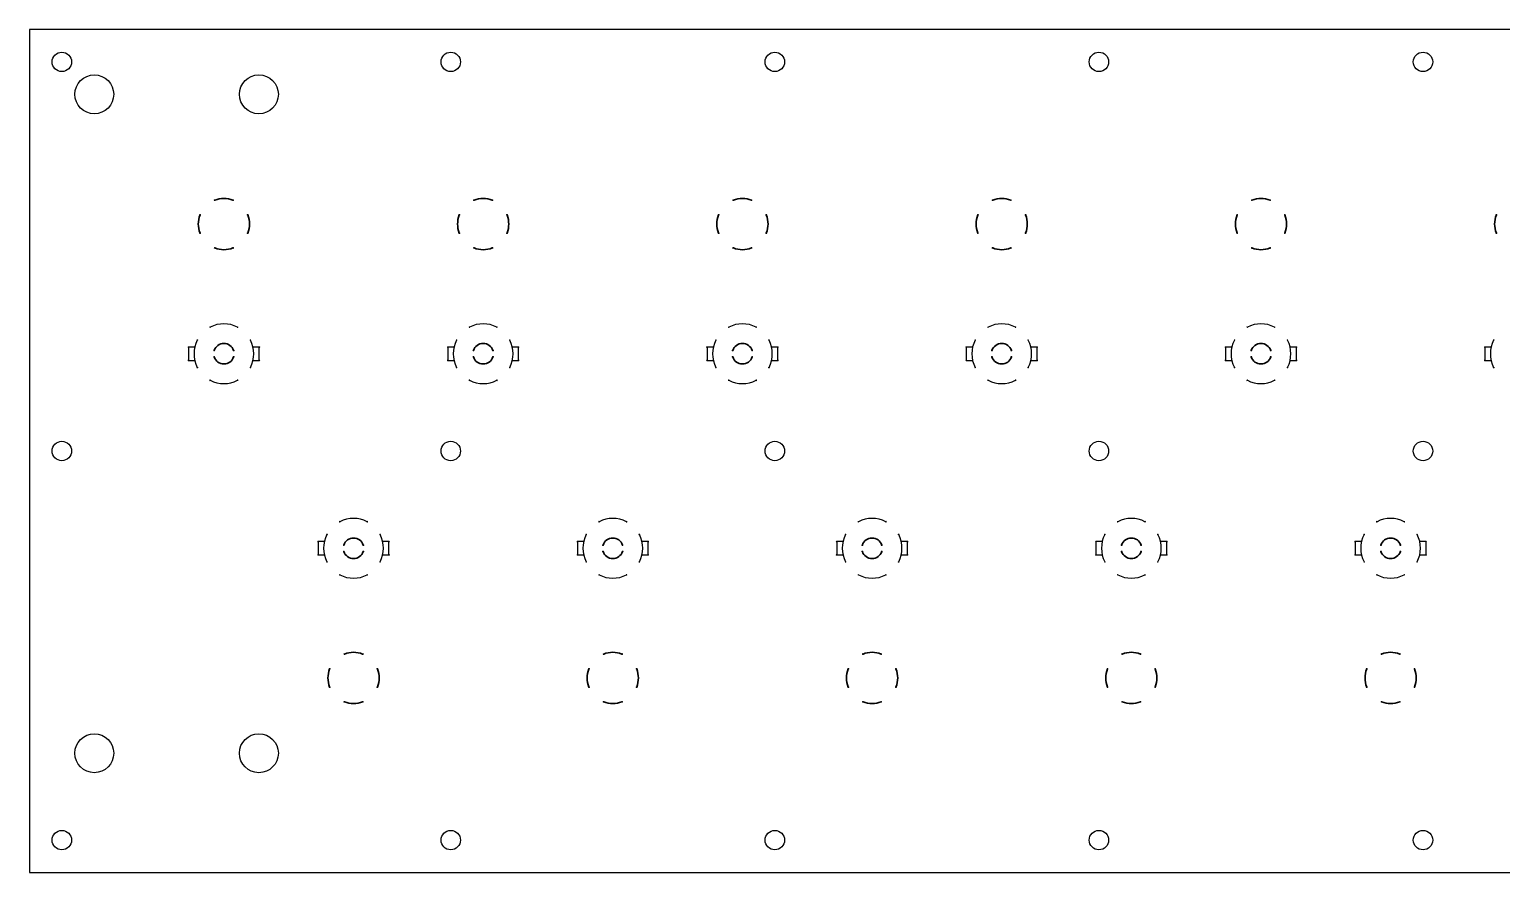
# Model space of a CAD drawing. Header units: millimetres. Extents: x 328 to 783, y 348 to 515.
# Drawn here: x 327.8 to 554.9, y 363.1 to 493.1 of the extents above; entities that cross this region are included whole.
import ezdxf

# ---------------------------------------------------------------- set-up
doc = ezdxf.new("R2010")
doc.units = ezdxf.units.MM
doc.layers.add('20', color=31, linetype='Continuous')
doc.layers.add('21', color=9, linetype='Continuous')

msp = doc.modelspace()

# ---------------------------------------------------------------- linework, layer by layer
at = {"layer": '20'}
for p, q in [((782.8, 493.05), (327.8, 493.05)), ((327.8, 493.05), (327.8, 363.05)), ((327.8, 363.05), (782.8, 363.05))]:
    msp.add_line(p, q, dxfattribs=at)
for centre, radius in [((332.8, 488.05), 1.5), ((392.8, 488.05), 1.5), ((442.8, 488.05), 1.5), ((492.8, 488.05), 1.5), ((542.8, 488.05), 1.5), ((337.8, 483.05), 3), ((363.2, 483.05), 3), ((332.8, 428.05), 1.5), ((392.8, 428.05), 1.5), ((442.8, 428.05), 1.5), ((492.8, 428.05), 1.5), ((542.8, 428.05), 1.5), ((337.8, 381.45), 3), ((363.2, 381.45), 3), ((332.8, 368.05), 1.5), ((392.8, 368.05), 1.5), ((442.8, 368.05), 1.5), ((492.8, 368.05), 1.5), ((542.8, 368.05), 1.5)]:
    msp.add_circle(centre, radius, dxfattribs=at)
at = {"layer": '21', "lineweight": 25}
for p, q in [((353.23, 444.07), (352.34, 444.07)), ((352.34, 444.07), (352.34, 442.03)), ((363.26, 444.07), (362.37, 444.07)), ((363.26, 442.03), (363.26, 444.07)), ((393.23, 444.07), (392.34, 444.07)), ((392.34, 444.07), (392.34, 442.03)), ((403.26, 444.07), (402.37, 444.07)), ((403.26, 442.03), (403.26, 444.07)), ((433.23, 444.07), (432.34, 444.07)), ((432.34, 444.07), (432.34, 442.03)), ((443.26, 444.07), (442.37, 444.07)), ((443.26, 442.03), (443.26, 444.07)), ((473.23, 444.07), (472.34, 444.07)), ((472.34, 444.07), (472.34, 442.03)), ((483.26, 444.07), (482.37, 444.07)), ((483.26, 442.03), (483.26, 444.07)), ((513.23, 444.07), (512.34, 444.07)), ((512.34, 444.07), (512.34, 442.03)), ((523.26, 444.07), (522.37, 444.07)), ((523.26, 442.03), (523.26, 444.07)), ((553.23, 444.07), (552.34, 444.07)), ((552.34, 444.07), (552.34, 442.03)), ((352.34, 442.03), (353.23, 442.03)), ((362.37, 442.03), (363.26, 442.03)), ((392.34, 442.03), (393.23, 442.03)), ((402.37, 442.03), (403.26, 442.03)), ((432.34, 442.03), (433.23, 442.03)), ((442.37, 442.03), (443.26, 442.03)), ((472.34, 442.03), (473.23, 442.03)), ((482.37, 442.03), (483.26, 442.03)), ((512.34, 442.03), (513.23, 442.03)), ((522.37, 442.03), (523.26, 442.03)), ((552.34, 442.03), (553.23, 442.03)), ((373.23, 414.07), (372.34, 414.07)), ((372.34, 414.07), (372.34, 412.03)), ((383.26, 414.07), (382.37, 414.07)), ((383.26, 412.03), (383.26, 414.07)), ((413.23, 414.07), (412.34, 414.07)), ((412.34, 414.07), (412.34, 412.03)), ((423.26, 414.07), (422.37, 414.07)), ((423.26, 412.03), (423.26, 414.07)), ((453.23, 414.07), (452.34, 414.07)), ((452.34, 414.07), (452.34, 412.03)), ((463.26, 414.07), (462.37, 414.07)), ((463.26, 412.03), (463.26, 414.07)), ((493.23, 414.07), (492.34, 414.07)), ((492.34, 414.07), (492.34, 412.03)), ((503.26, 414.07), (502.37, 414.07)), ((503.26, 412.03), (503.26, 414.07)), ((533.23, 414.07), (532.34, 414.07)), ((532.34, 414.07), (532.34, 412.03)), ((543.26, 414.07), (542.37, 414.07)), ((543.26, 412.03), (543.26, 414.07)), ((372.34, 412.03), (373.23, 412.03)), ((382.37, 412.03), (383.26, 412.03)), ((412.34, 412.03), (413.23, 412.03)), ((422.37, 412.03), (423.26, 412.03)), ((452.34, 412.03), (453.23, 412.03)), ((462.37, 412.03), (463.26, 412.03)), ((492.34, 412.03), (493.23, 412.03)), ((502.37, 412.03), (503.26, 412.03)), ((532.34, 412.03), (533.23, 412.03)), ((542.37, 412.03), (543.26, 412.03))]:
    msp.add_line(p, q, dxfattribs=at)
at = {"layer": '21', "lineweight": 18}
for centre, radius, start, end in [((356.4, 466.73), 0.0762, 112.4579, 292.4579), ((359.2, 466.73), 0.0762, 247.5421, 67.5421), ((396.4, 466.73), 0.0762, 112.4579, 292.4579), ((399.2, 466.73), 0.0762, 247.5421, 67.5421), ((436.4, 466.73), 0.0762, 112.4579, 292.4579), ((439.2, 466.73), 0.0762, 247.5421, 67.5421), ((476.4, 466.73), 0.0762, 112.4579, 292.4579), ((479.2, 466.73), 0.0762, 247.5421, 67.5421), ((516.4, 466.73), 0.0762, 112.4579, 292.4579), ((519.2, 466.73), 0.0762, 247.5421, 67.5421), ((354.12, 464.45), 0.0762, 338.3522, 158.3522), ((361.48, 464.45), 0.0762, 21.6478, 201.6478), ((394.12, 464.45), 0.0762, 338.3522, 158.3522), ((401.48, 464.45), 0.0762, 21.6478, 201.6478), ((434.12, 464.45), 0.0762, 338.3522, 158.3522), ((441.48, 464.45), 0.0762, 21.6478, 201.6478), ((474.12, 464.45), 0.0762, 338.3522, 158.3522), ((481.48, 464.45), 0.0762, 21.6478, 201.6478), ((514.12, 464.45), 0.0762, 338.3522, 158.3522), ((521.48, 464.45), 0.0762, 21.6478, 201.6478), ((554.12, 464.45), 0.0762, 338.3522, 158.3522), ((354.12, 461.65), 0.0762, 201.6478, 21.6478), ((361.48, 461.65), 0.0762, 158.3522, 338.3522), ((394.12, 461.65), 0.0762, 201.6478, 21.6478), ((401.48, 461.65), 0.0762, 158.3522, 338.3522), ((434.12, 461.65), 0.0762, 201.6478, 21.6478), ((441.48, 461.65), 0.0762, 158.3522, 338.3522), ((474.12, 461.65), 0.0762, 201.6478, 21.6478), ((481.48, 461.65), 0.0762, 158.3522, 338.3522), ((514.12, 461.65), 0.0762, 201.6478, 21.6478), ((521.48, 461.65), 0.0762, 158.3522, 338.3522), ((554.12, 461.65), 0.0762, 201.6478, 21.6478), ((356.4, 459.37), 0.0762, 67.5421, 247.5421), ((359.2, 459.37), 0.0762, 292.4579, 112.4579), ((396.4, 459.37), 0.0762, 67.5421, 247.5421), ((399.2, 459.37), 0.0762, 292.4579, 112.4579), ((436.4, 459.37), 0.0762, 67.5421, 247.5421), ((439.2, 459.37), 0.0762, 292.4579, 112.4579), ((476.4, 459.37), 0.0762, 67.5421, 247.5421), ((479.2, 459.37), 0.0762, 292.4579, 112.4579), ((516.4, 459.37), 0.0762, 67.5421, 247.5421), ((519.2, 459.37), 0.0762, 292.4579, 112.4579), ((353.7, 445.15), 0.0635, 332.9101, 152.9101), ((355.7, 447.15), 0.0635, 117.0899, 297.0899), ((359.9, 447.15), 0.0635, 242.9101, 62.9101), ((361.9, 445.15), 0.0635, 27.0899, 207.0899), ((393.7, 445.15), 0.0635, 332.9101, 152.9101), ((395.7, 447.15), 0.0635, 117.0899, 297.0899), ((399.9, 447.15), 0.0635, 242.9101, 62.9101), ((401.9, 445.15), 0.0635, 27.0899, 207.0899), ((433.7, 445.15), 0.0635, 332.9101, 152.9101), ((435.7, 447.15), 0.0635, 117.0899, 297.0899), ((439.9, 447.15), 0.0635, 242.9101, 62.9101), ((441.9, 445.15), 0.0635, 27.0899, 207.0899), ((473.7, 445.15), 0.0635, 332.9101, 152.9101), ((475.7, 447.15), 0.0635, 117.0899, 297.0899), ((479.9, 447.15), 0.0635, 242.9101, 62.9101), ((481.9, 445.15), 0.0635, 27.0899, 207.0899), ((513.7, 445.15), 0.0635, 332.9101, 152.9101), ((515.7, 447.15), 0.0635, 117.0899, 297.0899), ((519.9, 447.15), 0.0635, 242.9101, 62.9101), ((521.9, 445.15), 0.0635, 27.0899, 207.0899), ((553.7, 445.15), 0.0635, 332.9101, 152.9101), ((352.34, 444.07), 0.0635, 90, 270), ((352.34, 444.07), 0.0635, 0, 180), ((353.23, 444.07), 0.0635, 270, 90), ((356.3, 443.55), 0.0762, 161.5651, 341.5651), ((359.3, 443.55), 0.0762, 198.4349, 18.4349), ((362.37, 444.07), 0.0635, 90, 270), ((363.26, 444.07), 0.0635, 0, 180), ((363.26, 444.07), 0.0635, 270, 90), ((392.34, 444.07), 0.0635, 90, 270), ((392.34, 444.07), 0.0635, 0, 180), ((393.23, 444.07), 0.0635, 270, 90), ((396.3, 443.55), 0.0762, 161.5651, 341.5651), ((399.3, 443.55), 0.0762, 198.4349, 18.4349), ((402.37, 444.07), 0.0635, 90, 270), ((403.26, 444.07), 0.0635, 0, 180), ((403.26, 444.07), 0.0635, 270, 90), ((432.34, 444.07), 0.0635, 90, 270), ((432.34, 444.07), 0.0635, 0, 180), ((433.23, 444.07), 0.0635, 270, 90), ((436.3, 443.55), 0.0762, 161.5651, 341.5651), ((439.3, 443.55), 0.0762, 198.4349, 18.4349), ((442.37, 444.07), 0.0635, 90, 270), ((443.26, 444.07), 0.0635, 0, 180), ((443.26, 444.07), 0.0635, 270, 90), ((472.34, 444.07), 0.0635, 90, 270), ((472.34, 444.07), 0.0635, 0, 180), ((473.23, 444.07), 0.0635, 270, 90), ((476.3, 443.55), 0.0762, 161.5651, 341.5651), ((479.3, 443.55), 0.0762, 198.4349, 18.4349), ((482.37, 444.07), 0.0635, 90, 270), ((483.26, 444.07), 0.0635, 0, 180), ((483.26, 444.07), 0.0635, 270, 90), ((512.34, 444.07), 0.0635, 90, 270), ((512.34, 444.07), 0.0635, 0, 180), ((513.23, 444.07), 0.0635, 270, 90), ((516.3, 443.55), 0.0762, 161.5651, 341.5651), ((519.3, 443.55), 0.0762, 198.4349, 18.4349), ((522.37, 444.07), 0.0635, 90, 270), ((523.26, 444.07), 0.0635, 0, 180), ((523.26, 444.07), 0.0635, 270, 90), ((552.34, 444.07), 0.0635, 90, 270), ((552.34, 444.07), 0.0635, 0, 180), ((553.23, 444.07), 0.0635, 270, 90), ((352.34, 442.03), 0.0635, 90, 270), ((352.34, 442.03), 0.0635, 180, 0), ((353.23, 442.03), 0.0635, 270, 90), ((353.7, 440.95), 0.0635, 207.0899, 27.0899), ((356.3, 442.55), 0.0762, 18.4349, 198.4349), ((359.3, 442.55), 0.0762, 341.5651, 161.5651), ((361.9, 440.95), 0.0635, 152.9101, 332.9101), ((362.37, 442.03), 0.0635, 90, 270), ((363.26, 442.03), 0.0635, 180, 0), ((363.26, 442.03), 0.0635, 270, 90), ((392.34, 442.03), 0.0635, 90, 270), ((392.34, 442.03), 0.0635, 180, 0), ((393.23, 442.03), 0.0635, 270, 90), ((393.7, 440.95), 0.0635, 207.0899, 27.0899), ((396.3, 442.55), 0.0762, 18.4349, 198.4349), ((399.3, 442.55), 0.0762, 341.5651, 161.5651), ((401.9, 440.95), 0.0635, 152.9101, 332.9101), ((402.37, 442.03), 0.0635, 90, 270), ((403.26, 442.03), 0.0635, 180, 0), ((403.26, 442.03), 0.0635, 270, 90), ((432.34, 442.03), 0.0635, 90, 270), ((432.34, 442.03), 0.0635, 180, 0), ((433.23, 442.03), 0.0635, 270, 90), ((433.7, 440.95), 0.0635, 207.0899, 27.0899), ((436.3, 442.55), 0.0762, 18.4349, 198.4349), ((439.3, 442.55), 0.0762, 341.5651, 161.5651), ((441.9, 440.95), 0.0635, 152.9101, 332.9101), ((442.37, 442.03), 0.0635, 90, 270), ((443.26, 442.03), 0.0635, 180, 0), ((443.26, 442.03), 0.0635, 270, 90), ((472.34, 442.03), 0.0635, 90, 270), ((472.34, 442.03), 0.0635, 180, 0), ((473.23, 442.03), 0.0635, 270, 90), ((473.7, 440.95), 0.0635, 207.0899, 27.0899), ((476.3, 442.55), 0.0762, 18.4349, 198.4349), ((479.3, 442.55), 0.0762, 341.5651, 161.5651), ((481.9, 440.95), 0.0635, 152.9101, 332.9101), ((482.37, 442.03), 0.0635, 90, 270), ((483.26, 442.03), 0.0635, 180, 0), ((483.26, 442.03), 0.0635, 270, 90), ((512.34, 442.03), 0.0635, 90, 270), ((512.34, 442.03), 0.0635, 180, 0), ((513.23, 442.03), 0.0635, 270, 90), ((513.7, 440.95), 0.0635, 207.0899, 27.0899), ((516.3, 442.55), 0.0762, 18.4349, 198.4349), ((519.3, 442.55), 0.0762, 341.5651, 161.5651), ((521.9, 440.95), 0.0635, 152.9101, 332.9101), ((522.37, 442.03), 0.0635, 90, 270), ((523.26, 442.03), 0.0635, 180, 0), ((523.26, 442.03), 0.0635, 270, 90), ((552.34, 442.03), 0.0635, 90, 270), ((552.34, 442.03), 0.0635, 180, 0), ((553.23, 442.03), 0.0635, 270, 90), ((553.7, 440.95), 0.0635, 207.0899, 27.0899), ((355.7, 438.95), 0.0635, 62.9101, 242.9101), ((359.9, 438.95), 0.0635, 297.0899, 117.0899), ((395.7, 438.95), 0.0635, 62.9101, 242.9101), ((399.9, 438.95), 0.0635, 297.0899, 117.0899), ((435.7, 438.95), 0.0635, 62.9101, 242.9101), ((439.9, 438.95), 0.0635, 297.0899, 117.0899), ((475.7, 438.95), 0.0635, 62.9101, 242.9101), ((479.9, 438.95), 0.0635, 297.0899, 117.0899), ((515.7, 438.95), 0.0635, 62.9101, 242.9101), ((519.9, 438.95), 0.0635, 297.0899, 117.0899), ((375.7, 417.15), 0.0635, 117.0899, 297.0899), ((379.9, 417.15), 0.0635, 242.9101, 62.9101), ((415.7, 417.15), 0.0635, 117.0899, 297.0899), ((419.9, 417.15), 0.0635, 242.9101, 62.9101), ((455.7, 417.15), 0.0635, 117.0899, 297.0899), ((459.9, 417.15), 0.0635, 242.9101, 62.9101), ((495.7, 417.15), 0.0635, 117.0899, 297.0899), ((499.9, 417.15), 0.0635, 242.9101, 62.9101), ((535.7, 417.15), 0.0635, 117.0899, 297.0899), ((539.9, 417.15), 0.0635, 242.9101, 62.9101), ((372.34, 414.07), 0.0635, 90, 270), ((372.34, 414.07), 0.0635, 0, 180), ((373.23, 414.07), 0.0635, 270, 90), ((373.7, 415.15), 0.0635, 332.9101, 152.9101), ((376.3, 413.55), 0.0762, 161.5651, 341.5651), ((379.3, 413.55), 0.0762, 198.4349, 18.4349), ((381.9, 415.15), 0.0635, 27.0899, 207.0899), ((382.37, 414.07), 0.0635, 90, 270), ((383.26, 414.07), 0.0635, 0, 180), ((383.26, 414.07), 0.0635, 270, 90), ((412.34, 414.07), 0.0635, 90, 270), ((412.34, 414.07), 0.0635, 0, 180), ((413.23, 414.07), 0.0635, 270, 90), ((413.7, 415.15), 0.0635, 332.9101, 152.9101), ((416.3, 413.55), 0.0762, 161.5651, 341.5651), ((419.3, 413.55), 0.0762, 198.4349, 18.4349), ((421.9, 415.15), 0.0635, 27.0899, 207.0899), ((422.37, 414.07), 0.0635, 90, 270), ((423.26, 414.07), 0.0635, 0, 180), ((423.26, 414.07), 0.0635, 270, 90), ((452.34, 414.07), 0.0635, 90, 270), ((452.34, 414.07), 0.0635, 0, 180), ((453.23, 414.07), 0.0635, 270, 90), ((453.7, 415.15), 0.0635, 332.9101, 152.9101), ((456.3, 413.55), 0.0762, 161.5651, 341.5651), ((459.3, 413.55), 0.0762, 198.4349, 18.4349), ((461.9, 415.15), 0.0635, 27.0899, 207.0899), ((462.37, 414.07), 0.0635, 90, 270), ((463.26, 414.07), 0.0635, 0, 180), ((463.26, 414.07), 0.0635, 270, 90), ((492.34, 414.07), 0.0635, 90, 270), ((492.34, 414.07), 0.0635, 0, 180), ((493.23, 414.07), 0.0635, 270, 90), ((493.7, 415.15), 0.0635, 332.9101, 152.9101), ((496.3, 413.55), 0.0762, 161.5651, 341.5651), ((499.3, 413.55), 0.0762, 198.4349, 18.4349), ((501.9, 415.15), 0.0635, 27.0899, 207.0899), ((502.37, 414.07), 0.0635, 90, 270), ((503.26, 414.07), 0.0635, 0, 180), ((503.26, 414.07), 0.0635, 270, 90), ((532.34, 414.07), 0.0635, 90, 270), ((532.34, 414.07), 0.0635, 0, 180), ((533.23, 414.07), 0.0635, 270, 90), ((533.7, 415.15), 0.0635, 332.9101, 152.9101), ((536.3, 413.55), 0.0762, 161.5651, 341.5651), ((539.3, 413.55), 0.0762, 198.4349, 18.4349), ((541.9, 415.15), 0.0635, 27.0899, 207.0899), ((542.37, 414.07), 0.0635, 90, 270), ((543.26, 414.07), 0.0635, 0, 180), ((543.26, 414.07), 0.0635, 270, 90), ((372.34, 412.03), 0.0635, 90, 270), ((372.34, 412.03), 0.0635, 180, 0), ((373.23, 412.03), 0.0635, 270, 90), ((376.3, 412.55), 0.0762, 18.4349, 198.4349), ((379.3, 412.55), 0.0762, 341.5651, 161.5651), ((382.37, 412.03), 0.0635, 90, 270), ((383.26, 412.03), 0.0635, 180, 0), ((383.26, 412.03), 0.0635, 270, 90), ((412.34, 412.03), 0.0635, 90, 270), ((412.34, 412.03), 0.0635, 180, 0), ((413.23, 412.03), 0.0635, 270, 90), ((416.3, 412.55), 0.0762, 18.4349, 198.4349), ((419.3, 412.55), 0.0762, 341.5651, 161.5651), ((422.37, 412.03), 0.0635, 90, 270), ((423.26, 412.03), 0.0635, 180, 0), ((423.26, 412.03), 0.0635, 270, 90), ((452.34, 412.03), 0.0635, 90, 270), ((452.34, 412.03), 0.0635, 180, 0), ((453.23, 412.03), 0.0635, 270, 90), ((456.3, 412.55), 0.0762, 18.4349, 198.4349), ((459.3, 412.55), 0.0762, 341.5651, 161.5651), ((462.37, 412.03), 0.0635, 90, 270), ((463.26, 412.03), 0.0635, 180, 0), ((463.26, 412.03), 0.0635, 270, 90), ((492.34, 412.03), 0.0635, 90, 270), ((492.34, 412.03), 0.0635, 180, 0), ((493.23, 412.03), 0.0635, 270, 90), ((496.3, 412.55), 0.0762, 18.4349, 198.4349), ((499.3, 412.55), 0.0762, 341.5651, 161.5651), ((502.37, 412.03), 0.0635, 90, 270), ((503.26, 412.03), 0.0635, 180, 0), ((503.26, 412.03), 0.0635, 270, 90), ((532.34, 412.03), 0.0635, 90, 270), ((532.34, 412.03), 0.0635, 180, 0), ((533.23, 412.03), 0.0635, 270, 90), ((536.3, 412.55), 0.0762, 18.4349, 198.4349), ((539.3, 412.55), 0.0762, 341.5651, 161.5651), ((542.37, 412.03), 0.0635, 90, 270), ((543.26, 412.03), 0.0635, 180, 0), ((543.26, 412.03), 0.0635, 270, 90), ((373.7, 410.95), 0.0635, 207.0899, 27.0899), ((375.7, 408.95), 0.0635, 62.9101, 242.9101), ((379.9, 408.95), 0.0635, 297.0899, 117.0899), ((381.9, 410.95), 0.0635, 152.9101, 332.9101), ((413.7, 410.95), 0.0635, 207.0899, 27.0899), ((415.7, 408.95), 0.0635, 62.9101, 242.9101), ((419.9, 408.95), 0.0635, 297.0899, 117.0899), ((421.9, 410.95), 0.0635, 152.9101, 332.9101), ((453.7, 410.95), 0.0635, 207.0899, 27.0899), ((455.7, 408.95), 0.0635, 62.9101, 242.9101), ((459.9, 408.95), 0.0635, 297.0899, 117.0899), ((461.9, 410.95), 0.0635, 152.9101, 332.9101), ((493.7, 410.95), 0.0635, 207.0899, 27.0899), ((495.7, 408.95), 0.0635, 62.9101, 242.9101), ((499.9, 408.95), 0.0635, 297.0899, 117.0899), ((501.9, 410.95), 0.0635, 152.9101, 332.9101), ((533.7, 410.95), 0.0635, 207.0899, 27.0899), ((535.7, 408.95), 0.0635, 62.9101, 242.9101), ((539.9, 408.95), 0.0635, 297.0899, 117.0899), ((541.9, 410.95), 0.0635, 152.9101, 332.9101), ((376.4, 396.73), 0.0762, 112.4579, 292.4579), ((379.2, 396.73), 0.0762, 247.5421, 67.5421), ((416.4, 396.73), 0.0762, 112.4579, 292.4579), ((419.2, 396.73), 0.0762, 247.5421, 67.5421), ((456.4, 396.73), 0.0762, 112.4579, 292.4579), ((459.2, 396.73), 0.0762, 247.5421, 67.5421), ((496.4, 396.73), 0.0762, 112.4579, 292.4579), ((499.2, 396.73), 0.0762, 247.5421, 67.5421), ((536.4, 396.73), 0.0762, 112.4579, 292.4579), ((539.2, 396.73), 0.0762, 247.5421, 67.5421), ((374.12, 394.45), 0.0762, 338.3522, 158.3522), ((381.48, 394.45), 0.0762, 21.6478, 201.6478), ((414.12, 394.45), 0.0762, 338.3522, 158.3522), ((421.48, 394.45), 0.0762, 21.6478, 201.6478), ((454.12, 394.45), 0.0762, 338.3522, 158.3522), ((461.48, 394.45), 0.0762, 21.6478, 201.6478), ((494.12, 394.45), 0.0762, 338.3522, 158.3522), ((501.48, 394.45), 0.0762, 21.6478, 201.6478), ((534.12, 394.45), 0.0762, 338.3522, 158.3522), ((541.48, 394.45), 0.0762, 21.6478, 201.6478), ((374.12, 391.65), 0.0762, 201.6478, 21.6478), ((381.48, 391.65), 0.0762, 158.3522, 338.3522), ((414.12, 391.65), 0.0762, 201.6478, 21.6478), ((421.48, 391.65), 0.0762, 158.3522, 338.3522), ((454.12, 391.65), 0.0762, 201.6478, 21.6478), ((461.48, 391.65), 0.0762, 158.3522, 338.3522), ((494.12, 391.65), 0.0762, 201.6478, 21.6478), ((501.48, 391.65), 0.0762, 158.3522, 338.3522), ((534.12, 391.65), 0.0762, 201.6478, 21.6478), ((541.48, 391.65), 0.0762, 158.3522, 338.3522), ((376.4, 389.37), 0.0762, 67.5421, 247.5421), ((379.2, 389.37), 0.0762, 292.4579, 112.4579), ((416.4, 389.37), 0.0762, 67.5421, 247.5421), ((419.2, 389.37), 0.0762, 292.4579, 112.4579), ((456.4, 389.37), 0.0762, 67.5421, 247.5421), ((459.2, 389.37), 0.0762, 292.4579, 112.4579), ((496.4, 389.37), 0.0762, 67.5421, 247.5421), ((499.2, 389.37), 0.0762, 292.4579, 112.4579), ((536.4, 389.37), 0.0762, 67.5421, 247.5421), ((539.2, 389.37), 0.0762, 292.4579, 112.4579)]:
    msp.add_arc(centre, radius, start, end, dxfattribs=at)
at = {"layer": '21', "lineweight": 35}
for centre, radius, start, end in [((357.8, 463.36), 3.65, 67.5234, 112.4766), ((397.8, 463.36), 3.65, 67.5234, 112.4766), ((437.8, 463.36), 3.65, 67.5234, 112.4766), ((477.8, 463.36), 3.65, 67.5234, 112.4766), ((517.8, 463.36), 3.65, 67.5234, 112.4766), ((357.64, 463.05), 3.79, 158.3735, 201.6265), ((357.96, 463.05), 3.79, 338.3735, 21.6265), ((397.64, 463.05), 3.79, 158.3735, 201.6265), ((397.96, 463.05), 3.79, 338.3735, 21.6265), ((437.64, 463.05), 3.79, 158.3735, 201.6265), ((437.96, 463.05), 3.79, 338.3735, 21.6265), ((477.64, 463.05), 3.79, 158.3735, 201.6265), ((477.96, 463.05), 3.79, 338.3735, 21.6265), ((517.64, 463.05), 3.79, 158.3735, 201.6265), ((517.96, 463.05), 3.79, 338.3735, 21.6265), ((557.64, 463.05), 3.79, 158.3735, 201.6265), ((357.8, 462.74), 3.65, 247.5234, 292.4766), ((397.8, 462.74), 3.65, 247.5234, 292.4766), ((437.8, 462.74), 3.65, 247.5234, 292.4766), ((477.8, 462.74), 3.65, 247.5234, 292.4766), ((517.8, 462.74), 3.65, 247.5234, 292.4766), ((357.8, 443.05), 1.58, 18.4319, 161.5681), ((397.8, 443.05), 1.58, 18.4319, 161.5681), ((437.8, 443.05), 1.58, 18.4319, 161.5681), ((477.8, 443.05), 1.58, 18.4319, 161.5681), ((517.8, 443.05), 1.58, 18.4319, 161.5681), ((357.8, 443.05), 1.58, 198.4319, 341.5681), ((397.8, 443.05), 1.58, 198.4319, 341.5681), ((437.8, 443.05), 1.58, 198.4319, 341.5681), ((477.8, 443.05), 1.58, 198.4319, 341.5681), ((517.8, 443.05), 1.58, 198.4319, 341.5681), ((377.8, 413.05), 1.58, 18.4319, 161.5681), ((417.8, 413.05), 1.58, 18.4319, 161.5681), ((457.8, 413.05), 1.58, 18.4319, 161.5681), ((497.8, 413.05), 1.58, 18.4319, 161.5681), ((537.8, 413.05), 1.58, 18.4319, 161.5681), ((377.8, 413.05), 1.58, 198.4319, 341.5681), ((417.8, 413.05), 1.58, 198.4319, 341.5681), ((457.8, 413.05), 1.58, 198.4319, 341.5681), ((497.8, 413.05), 1.58, 198.4319, 341.5681), ((537.8, 413.05), 1.58, 198.4319, 341.5681), ((377.8, 393.36), 3.65, 67.5234, 112.4766), ((417.8, 393.36), 3.65, 67.5234, 112.4766), ((457.8, 393.36), 3.65, 67.5234, 112.4766), ((497.8, 393.36), 3.65, 67.5234, 112.4766), ((537.8, 393.36), 3.65, 67.5234, 112.4766), ((377.64, 393.05), 3.79, 158.3735, 201.6265), ((377.96, 393.05), 3.79, 338.3735, 21.6265), ((417.64, 393.05), 3.79, 158.3735, 201.6265), ((417.96, 393.05), 3.79, 338.3735, 21.6265), ((457.64, 393.05), 3.79, 158.3735, 201.6265), ((457.96, 393.05), 3.79, 338.3735, 21.6265), ((497.64, 393.05), 3.79, 158.3735, 201.6265), ((497.96, 393.05), 3.79, 338.3735, 21.6265), ((537.64, 393.05), 3.79, 158.3735, 201.6265), ((537.96, 393.05), 3.79, 338.3735, 21.6265), ((377.8, 392.74), 3.65, 247.5234, 292.4766), ((417.8, 392.74), 3.65, 247.5234, 292.4766), ((457.8, 392.74), 3.65, 247.5234, 292.4766), ((497.8, 392.74), 3.65, 247.5234, 292.4766), ((537.8, 392.74), 3.65, 247.5234, 292.4766)]:
    msp.add_arc(centre, radius, start, end, dxfattribs=at)
at = {"layer": '21', "lineweight": 25}
for centre, start, end in [((357.8, 443.05), 62.8785, 117.1215), ((397.8, 443.05), 62.8785, 117.1215), ((437.8, 443.05), 62.8785, 117.1215), ((477.8, 443.05), 62.8785, 117.1215), ((517.8, 443.05), 62.8785, 117.1215), ((357.8, 443.05), 152.8785, 207.1215), ((357.8, 443.05), 332.8785, 27.1215), ((397.8, 443.05), 152.8785, 207.1215), ((397.8, 443.05), 332.8785, 27.1215), ((437.8, 443.05), 152.8785, 207.1215), ((437.8, 443.05), 332.8785, 27.1215), ((477.8, 443.05), 152.8785, 207.1215), ((477.8, 443.05), 332.8785, 27.1215), ((517.8, 443.05), 152.8785, 207.1215), ((517.8, 443.05), 332.8785, 27.1215), ((557.8, 443.05), 152.8785, 207.1215), ((357.8, 443.05), 242.8785, 297.1215), ((397.8, 443.05), 242.8785, 297.1215), ((437.8, 443.05), 242.8785, 297.1215), ((477.8, 443.05), 242.8785, 297.1215), ((517.8, 443.05), 242.8785, 297.1215), ((377.8, 413.05), 62.8785, 117.1215), ((417.8, 413.05), 62.8785, 117.1215), ((457.8, 413.05), 62.8785, 117.1215), ((497.8, 413.05), 62.8785, 117.1215), ((537.8, 413.05), 62.8785, 117.1215), ((377.8, 413.05), 152.8785, 207.1215), ((377.8, 413.05), 332.8785, 27.1215), ((417.8, 413.05), 152.8785, 207.1215), ((417.8, 413.05), 332.8785, 27.1215), ((457.8, 413.05), 152.8785, 207.1215), ((457.8, 413.05), 332.8785, 27.1215), ((497.8, 413.05), 152.8785, 207.1215), ((497.8, 413.05), 332.8785, 27.1215), ((537.8, 413.05), 152.8785, 207.1215), ((537.8, 413.05), 332.8785, 27.1215), ((377.8, 413.05), 242.8785, 297.1215), ((417.8, 413.05), 242.8785, 297.1215), ((457.8, 413.05), 242.8785, 297.1215), ((497.8, 413.05), 242.8785, 297.1215), ((537.8, 413.05), 242.8785, 297.1215)]:
    msp.add_arc(centre, 4.61, start, end, dxfattribs=at)

doc.saveas('drawing.dxf')
